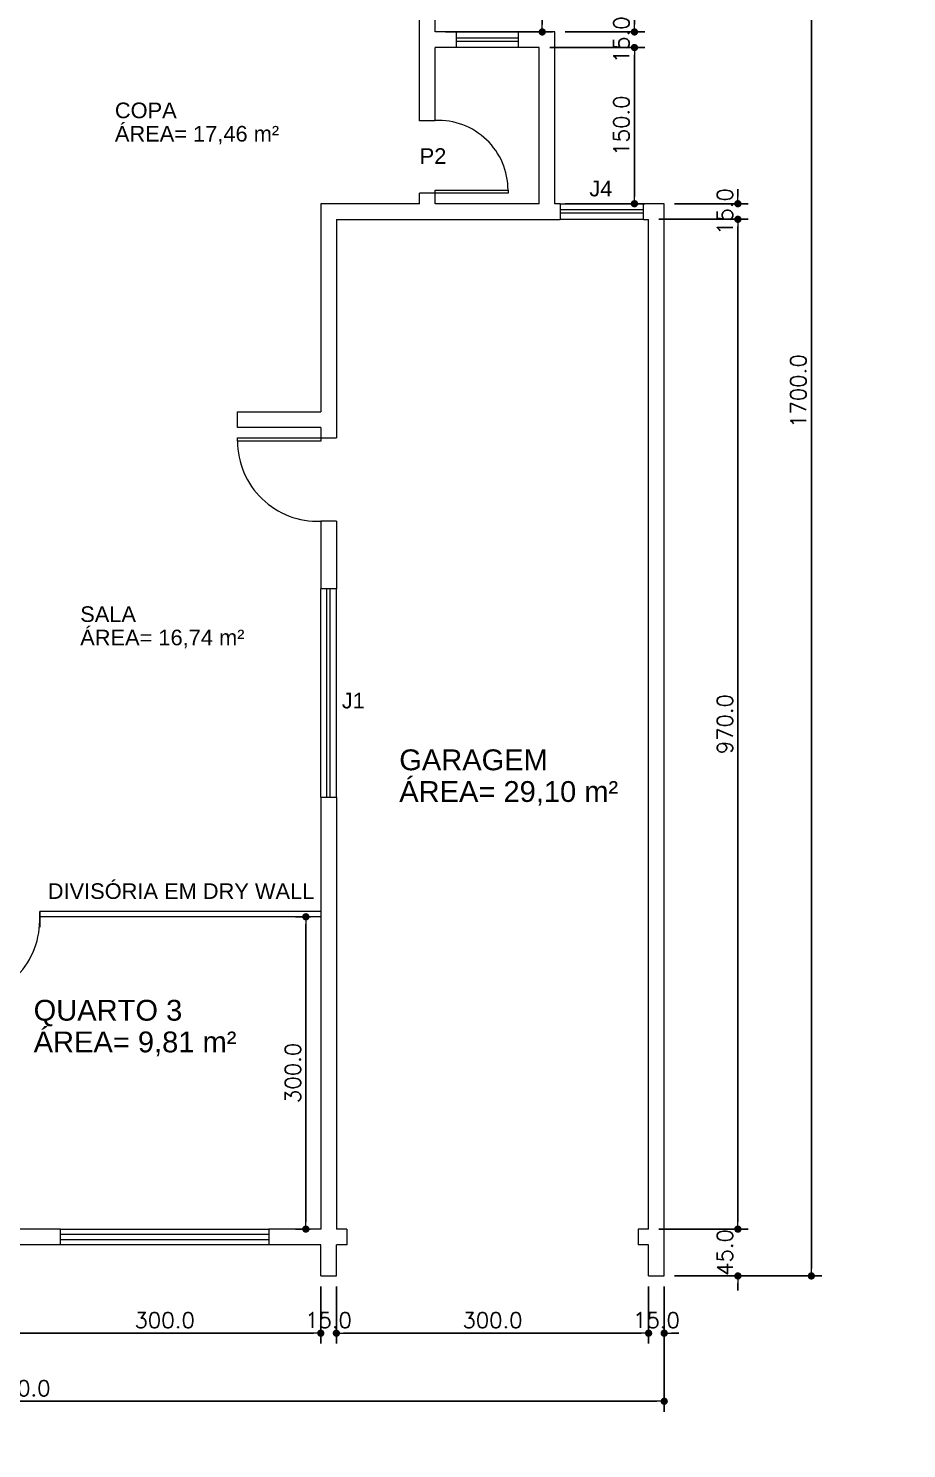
# Model space of a CAD drawing. Header units: millimetres. Extents: x 1206 to 2034, y 106 to 342.
# Drawn here: x 1792.91 to 1801.35, y 221.45 to 235.09 of the extents above; entities that cross this region are included whole.
import ezdxf

# ---------------------------------------------------------------- set-up
doc = ezdxf.new("R2010")
doc.units = ezdxf.units.MM
doc.header["$PDMODE"] = 34
doc.header["$PDSIZE"] = -5
doc.layers.get('0').update_dxf_attribs({"color": 1})
doc.layers.get('DEFPOINTS').update_dxf_attribs({"lineweight": 0})
for name, color, linetype, lineweight in [('AR-ALVENARIA', 7, 'Continuous', 9), ('AR-COTA', 1, 'Continuous', 5), ('AR-DIVISÓRIA', 7, 'Continuous', 5), ('AR-ESQUADRIA', 4, 'Continuous', 5), ('AR-PENA_010', 10, 'Continuous', 9), ('AR-TXT-AMBIENTE', 174, 'Continuous', 0), ('AR-TXT-ESPECIFICAÇÕES', 174, 'Continuous', 0), ('AR-TXT-ÁREA', 7, 'Continuous', 0)]:
    doc.layers.add(name, color=color, linetype=linetype, lineweight=lineweight)
doc.styles.add('100_COTAS', font='romans.shx', dxfattribs={"height": 0.15})
doc.styles.add('75_TXT 3', font='arial.ttf', dxfattribs={"height": 0.15})
doc.styles.add('ALLEX 1_25', font='arial.ttf', dxfattribs={"height": 0.05})
doc.dimstyles.new('COTA_100', dxfattribs={"dimtxt": 0.16, "dimasz": 0.07, "dimexe": 0.1, "dimexo": 0.1, "dimgap": 0.05, "dimtad": 1, "dimdec": 1, "dimlfac": 100, "dimzin": 0, "dimdsep": 46, "dimtxsty": '100_COTAS', "dimblk1": 'DOT', "dimblk2": 'DOT', "dimsah": 1, "dimcen": 0.09, "dimclrd": 256, "dimclre": 256, "dimclrt": 7, "dimaunit": 1, "dimadec": 0, "dimazin": 0, "dimtfac": 0.05, "dimtdec": 1, "dimtix": 1, "dimtofl": 0, "dimtmove": 2, "dimatfit": 3, "dimldrblk": 'DOT', "dimfxl": 1, "dimtvp": 0.75, "dimtolj": 1, "dimtzin": 0, "dimarcsym": 0})

# ---------------------------------------------------------------- blocks, each defined once
blk = doc.blocks.new('_DOT')
at = {"color": 0, "linetype": 'ByBlock'}
blk.add_line((-0.5, 0), (-1, 0), dxfattribs=at)
at = {"color": 0, "linetype": 'ByBlock', "const_width": 0.5}
blk.add_lwpolyline([(-0.25, 0, 1), (0.25, 0, 1)], format="xyb", close=True, dxfattribs=at)
blk = doc.blocks.new('*D94')
at = {"layer": 'AR-COTA', "lineweight": -2, "transparency": 16777216}
for p, q in [((1796.772, 239.961), (1797.95, 239.961)), ((1797.85, 239.891), (1797.85, 235.131)), ((1796.922, 235.061), (1797.95, 235.061))]:
    blk.add_line(p, q, dxfattribs=at)
at = {"layer": 'DEFPOINTS', "color": 0, "transparency": 16777216}
for p in [(1796.672, 239.961), (1796.822, 235.061), (1797.85, 235.061)]:
    blk.add_point(p, dxfattribs=at)
at = {"layer": 'AR-COTA', "lineweight": -2, "transparency": 16777216, "xscale": 0.07, "yscale": 0.07, "zscale": 0.07}
for p, rotation in [((1797.85, 239.961), 90), ((1797.85, 235.061), 270)]:
    blk.add_blockref('_DOT', p, dxfattribs=dict(at, rotation=rotation))
at = {"layer": 'AR-COTA', "color": 7, "transparency": 16777216, "insert": (1797.725, 237.511), "char_height": 0.15, "attachment_point": 5, "rotation": 90, "style": '100_COTAS'}
blk.add_mtext('\\A1;490.0', dxfattribs=at)
blk = doc.blocks.new('*D95')
at = {"layer": 'AR-COTA', "lineweight": -2, "transparency": 16777216}
for p, q in [((1798.736, 235.131), (1798.736, 235.201)), ((1798.072, 235.061), (1798.836, 235.061)), ((1797.922, 234.911), (1798.836, 234.911)), ((1798.736, 234.841), (1798.736, 234.771))]:
    blk.add_line(p, q, dxfattribs=at)
at = {"layer": 'DEFPOINTS', "color": 0, "transparency": 16777216}
for p in [(1797.972, 235.061), (1797.822, 234.911), (1798.736, 234.911)]:
    blk.add_point(p, dxfattribs=at)
at = {"layer": 'AR-COTA', "lineweight": -2, "transparency": 16777216, "xscale": 0.07, "yscale": 0.07, "zscale": 0.07}
for p, rotation in [((1798.736, 235.061), 270), ((1798.736, 234.911), 90)]:
    blk.add_blockref('_DOT', p, dxfattribs=dict(at, rotation=rotation))
at = {"layer": 'AR-COTA', "color": 7, "transparency": 16777216, "insert": (1798.611, 234.986), "char_height": 0.15, "attachment_point": 5, "rotation": 90, "style": '100_COTAS'}
blk.add_mtext('\\A1;15.0', dxfattribs=at)
blk = doc.blocks.new('*D96')
at = {"layer": 'AR-COTA', "lineweight": -2, "transparency": 16777216}
for p, q in [((1797.922, 234.911), (1798.836, 234.911)), ((1798.736, 234.841), (1798.736, 233.481)), ((1798.072, 233.411), (1798.836, 233.411))]:
    blk.add_line(p, q, dxfattribs=at)
at = {"layer": 'DEFPOINTS', "color": 0, "transparency": 16777216}
for p in [(1797.822, 234.911), (1797.972, 233.411), (1798.736, 233.411)]:
    blk.add_point(p, dxfattribs=at)
at = {"layer": 'AR-COTA', "lineweight": -2, "transparency": 16777216, "xscale": 0.07, "yscale": 0.07, "zscale": 0.07}
for p, rotation in [((1798.736, 234.911), 90), ((1798.736, 233.411), 270)]:
    blk.add_blockref('_DOT', p, dxfattribs=dict(at, rotation=rotation))
at = {"layer": 'AR-COTA', "color": 7, "transparency": 16777216, "insert": (1798.611, 234.161), "char_height": 0.15, "attachment_point": 5, "rotation": 90, "style": '100_COTAS'}
blk.add_mtext('\\A1;150.0', dxfattribs=at)
blk = doc.blocks.new('*D97')
at = {"layer": 'AR-COTA', "lineweight": -2, "transparency": 16777216}
for p, q in [((1799.73, 233.481), (1799.73, 233.551)), ((1799.122, 233.411), (1799.83, 233.411)), ((1798.972, 233.261), (1799.83, 233.261)), ((1799.73, 233.191), (1799.73, 233.121))]:
    blk.add_line(p, q, dxfattribs=at)
at = {"layer": 'DEFPOINTS', "color": 0, "transparency": 16777216}
for p in [(1799.022, 233.411), (1798.872, 233.261), (1799.73, 233.261)]:
    blk.add_point(p, dxfattribs=at)
at = {"layer": 'AR-COTA', "lineweight": -2, "transparency": 16777216, "xscale": 0.07, "yscale": 0.07, "zscale": 0.07}
for p, rotation in [((1799.73, 233.411), 270), ((1799.73, 233.261), 90)]:
    blk.add_blockref('_DOT', p, dxfattribs=dict(at, rotation=rotation))
at = {"layer": 'AR-COTA', "color": 7, "transparency": 16777216, "insert": (1799.605, 233.336), "char_height": 0.15, "attachment_point": 5, "rotation": 90, "style": '100_COTAS'}
blk.add_mtext('\\A1;15.0', dxfattribs=at)
blk = doc.blocks.new('*D98')
at = {"layer": 'AR-COTA', "lineweight": -2, "transparency": 16777216}
for p, q in [((1798.972, 233.261), (1799.83, 233.261)), ((1799.73, 233.191), (1799.73, 223.631)), ((1798.972, 223.561), (1799.83, 223.561))]:
    blk.add_line(p, q, dxfattribs=at)
at = {"layer": 'DEFPOINTS', "color": 0, "transparency": 16777216}
for p in [(1798.872, 233.261), (1798.872, 223.561), (1799.73, 223.561)]:
    blk.add_point(p, dxfattribs=at)
at = {"layer": 'AR-COTA', "lineweight": -2, "transparency": 16777216, "xscale": 0.07, "yscale": 0.07, "zscale": 0.07}
for p, rotation in [((1799.73, 233.261), 90), ((1799.73, 223.561), 270)]:
    blk.add_blockref('_DOT', p, dxfattribs=dict(at, rotation=rotation))
at = {"layer": 'AR-COTA', "color": 7, "transparency": 16777216, "insert": (1799.605, 228.411), "char_height": 0.15, "attachment_point": 5, "rotation": 90, "style": '100_COTAS'}
blk.add_mtext('\\A1;970.0', dxfattribs=at)
blk = doc.blocks.new('*D99')
at = {"layer": 'AR-COTA', "lineweight": -2, "transparency": 16777216}
for p, q in [((1799.73, 223.631), (1799.73, 223.701)), ((1798.972, 223.561), (1799.83, 223.561)), ((1799.122, 223.111), (1799.83, 223.111)), ((1799.73, 223.041), (1799.73, 222.971))]:
    blk.add_line(p, q, dxfattribs=at)
at = {"layer": 'DEFPOINTS', "color": 0, "transparency": 16777216}
for p in [(1798.872, 223.561), (1799.022, 223.111), (1799.73, 223.111)]:
    blk.add_point(p, dxfattribs=at)
at = {"layer": 'AR-COTA', "lineweight": -2, "transparency": 16777216, "xscale": 0.07, "yscale": 0.07, "zscale": 0.07}
for p, rotation in [((1799.73, 223.561), 270), ((1799.73, 223.111), 90)]:
    blk.add_blockref('_DOT', p, dxfattribs=dict(at, rotation=rotation))
at = {"layer": 'AR-COTA', "color": 7, "transparency": 16777216, "insert": (1799.605, 223.336), "char_height": 0.15, "attachment_point": 5, "rotation": 90, "style": '100_COTAS'}
blk.add_mtext('\\A1;45.0', dxfattribs=at)
blk = doc.blocks.new('*D100')
at = {"layer": 'AR-COTA', "lineweight": -2, "transparency": 16777216}
for p, q in [((1796.922, 240.111), (1800.536, 240.111)), ((1800.436, 223.181), (1800.436, 240.041)), ((1799.122, 223.111), (1800.536, 223.111))]:
    blk.add_line(p, q, dxfattribs=at)
at = {"layer": 'DEFPOINTS', "color": 0, "transparency": 16777216}
for p in [(1796.822, 240.111), (1800.436, 240.111), (1799.022, 223.111)]:
    blk.add_point(p, dxfattribs=at)
at = {"layer": 'AR-COTA', "lineweight": -2, "transparency": 16777216, "xscale": 0.07, "yscale": 0.07, "zscale": 0.07}
for p, rotation in [((1800.436, 240.111), 90), ((1800.436, 223.111), 270)]:
    blk.add_blockref('_DOT', p, dxfattribs=dict(at, rotation=rotation))
at = {"layer": 'AR-COTA', "color": 7, "transparency": 16777216, "insert": (1800.311, 231.611), "char_height": 0.15, "attachment_point": 5, "rotation": 90, "style": '100_COTAS'}
blk.add_mtext('\\A1;1700.0', dxfattribs=at)
blk = doc.blocks.new('*D107')
at = {"layer": 'AR-COTA', "lineweight": -2, "transparency": 16777216}
for p, q in [((1792.722, 223.011), (1792.722, 222.461)), ((1795.722, 223.011), (1795.722, 222.461)), ((1792.792, 222.561), (1795.652, 222.561))]:
    blk.add_line(p, q, dxfattribs=at)
at = {"layer": 'DEFPOINTS', "color": 0, "transparency": 16777216}
for p in [(1792.722, 223.111), (1795.722, 223.111), (1795.722, 222.561)]:
    blk.add_point(p, dxfattribs=at)
at = {"layer": 'AR-COTA', "lineweight": -2, "transparency": 16777216, "xscale": 0.07, "yscale": 0.07, "zscale": 0.07, "rotation": 180}
blk.add_blockref('_DOT', (1792.722, 222.561), dxfattribs=at)
at = {"layer": 'AR-COTA', "lineweight": -2, "transparency": 16777216, "xscale": 0.07, "yscale": 0.07, "zscale": 0.07}
blk.add_blockref('_DOT', (1795.722, 222.561), dxfattribs=at)
at = {"layer": 'AR-COTA', "color": 7, "transparency": 16777216, "insert": (1794.222, 222.686), "char_height": 0.15, "attachment_point": 5, "style": '100_COTAS'}
blk.add_mtext('\\A1;300.0', dxfattribs=at)
blk = doc.blocks.new('*D108')
at = {"layer": 'AR-COTA', "lineweight": -2, "transparency": 16777216}
for p, q in [((1795.722, 223.011), (1795.722, 222.461)), ((1795.872, 223.011), (1795.872, 222.461)), ((1795.652, 222.561), (1795.582, 222.561)), ((1795.942, 222.561), (1796.012, 222.561))]:
    blk.add_line(p, q, dxfattribs=at)
at = {"layer": 'DEFPOINTS', "color": 0, "transparency": 16777216}
for p in [(1795.722, 223.111), (1795.872, 223.111), (1795.872, 222.561)]:
    blk.add_point(p, dxfattribs=at)
at = {"layer": 'AR-COTA', "lineweight": -2, "transparency": 16777216, "xscale": 0.07, "yscale": 0.07, "zscale": 0.07}
blk.add_blockref('_DOT', (1795.722, 222.561), dxfattribs=at)
at = {"layer": 'AR-COTA', "lineweight": -2, "transparency": 16777216, "xscale": 0.07, "yscale": 0.07, "zscale": 0.07, "rotation": 180}
blk.add_blockref('_DOT', (1795.872, 222.561), dxfattribs=at)
at = {"layer": 'AR-COTA', "color": 7, "transparency": 16777216, "insert": (1795.797, 222.686), "char_height": 0.15, "attachment_point": 5, "style": '100_COTAS'}
blk.add_mtext('\\A1;15.0', dxfattribs=at)
blk = doc.blocks.new('*D109')
at = {"layer": 'AR-COTA', "lineweight": -2, "transparency": 16777216}
for p, q in [((1795.872, 223.011), (1795.872, 222.461)), ((1798.872, 223.011), (1798.872, 222.461)), ((1795.942, 222.561), (1798.802, 222.561))]:
    blk.add_line(p, q, dxfattribs=at)
at = {"layer": 'DEFPOINTS', "color": 0, "transparency": 16777216}
for p in [(1795.872, 223.111), (1798.872, 223.111), (1798.872, 222.561)]:
    blk.add_point(p, dxfattribs=at)
at = {"layer": 'AR-COTA', "lineweight": -2, "transparency": 16777216, "xscale": 0.07, "yscale": 0.07, "zscale": 0.07, "rotation": 180}
blk.add_blockref('_DOT', (1795.872, 222.561), dxfattribs=at)
at = {"layer": 'AR-COTA', "lineweight": -2, "transparency": 16777216, "xscale": 0.07, "yscale": 0.07, "zscale": 0.07}
blk.add_blockref('_DOT', (1798.872, 222.561), dxfattribs=at)
at = {"layer": 'AR-COTA', "color": 7, "transparency": 16777216, "insert": (1797.372, 222.686), "char_height": 0.15, "attachment_point": 5, "style": '100_COTAS'}
blk.add_mtext('\\A1;300.0', dxfattribs=at)
blk = doc.blocks.new('*D110')
at = {"layer": 'AR-COTA', "lineweight": -2, "transparency": 16777216}
for p, q in [((1798.872, 223.011), (1798.872, 222.461)), ((1799.022, 223.011), (1799.022, 222.461)), ((1798.802, 222.561), (1798.732, 222.561)), ((1799.092, 222.561), (1799.162, 222.561))]:
    blk.add_line(p, q, dxfattribs=at)
at = {"layer": 'DEFPOINTS', "color": 0, "transparency": 16777216}
for p in [(1798.872, 223.111), (1799.022, 223.111), (1799.022, 222.561)]:
    blk.add_point(p, dxfattribs=at)
at = {"layer": 'AR-COTA', "lineweight": -2, "transparency": 16777216, "xscale": 0.07, "yscale": 0.07, "zscale": 0.07}
blk.add_blockref('_DOT', (1798.872, 222.561), dxfattribs=at)
at = {"layer": 'AR-COTA', "lineweight": -2, "transparency": 16777216, "xscale": 0.07, "yscale": 0.07, "zscale": 0.07, "rotation": 180}
blk.add_blockref('_DOT', (1799.022, 222.561), dxfattribs=at)
at = {"layer": 'AR-COTA', "color": 7, "transparency": 16777216, "insert": (1798.947, 222.686), "char_height": 0.15, "attachment_point": 5, "style": '100_COTAS'}
blk.add_mtext('\\A1;15.0', dxfattribs=at)
blk = doc.blocks.new('*D112')
at = {"layer": 'AR-COTA', "lineweight": -2, "transparency": 16777216}
for p, q in [((1786.522, 223.011), (1786.522, 221.807)), ((1799.022, 223.011), (1799.022, 221.807)), ((1786.592, 221.907), (1798.952, 221.907))]:
    blk.add_line(p, q, dxfattribs=at)
at = {"layer": 'DEFPOINTS', "color": 0, "transparency": 16777216}
for p in [(1786.522, 223.111), (1799.022, 223.111), (1799.022, 221.907)]:
    blk.add_point(p, dxfattribs=at)
at = {"layer": 'AR-COTA', "lineweight": -2, "transparency": 16777216, "xscale": 0.07, "yscale": 0.07, "zscale": 0.07, "rotation": 180}
blk.add_blockref('_DOT', (1786.522, 221.907), dxfattribs=at)
at = {"layer": 'AR-COTA', "lineweight": -2, "transparency": 16777216, "xscale": 0.07, "yscale": 0.07, "zscale": 0.07}
blk.add_blockref('_DOT', (1799.022, 221.907), dxfattribs=at)
at = {"layer": 'AR-COTA', "color": 7, "transparency": 16777216, "insert": (1792.772, 222.032), "char_height": 0.15, "attachment_point": 5, "style": '100_COTAS'}
blk.add_mtext('\\A1;1250.0', dxfattribs=at)
blk = doc.blocks.new('*D117')
at = {"layer": 'AR-COTA', "lineweight": -2, "transparency": 16777216}
for p, q in [((1795.622, 226.561), (1795.479, 226.561)), ((1795.579, 226.491), (1795.579, 223.631)), ((1795.622, 223.561), (1795.479, 223.561))]:
    blk.add_line(p, q, dxfattribs=at)
at = {"layer": 'DEFPOINTS', "color": 0, "transparency": 16777216}
for p in [(1795.722, 226.561), (1795.579, 223.561), (1795.722, 223.561)]:
    blk.add_point(p, dxfattribs=at)
at = {"layer": 'AR-COTA', "lineweight": -2, "transparency": 16777216, "xscale": 0.07, "yscale": 0.07, "zscale": 0.07}
for p, rotation in [((1795.579, 226.561), 90), ((1795.579, 223.561), 270)]:
    blk.add_blockref('_DOT', p, dxfattribs=dict(at, rotation=rotation))
at = {"layer": 'AR-COTA', "color": 7, "transparency": 16777216, "insert": (1795.454, 225.061), "char_height": 0.15, "attachment_point": 5, "rotation": 90, "style": '100_COTAS'}
blk.add_mtext('\\A1;300.0', dxfattribs=at)

msp = doc.modelspace()

# ---------------------------------------------------------------- linework, layer by layer
at = {"layer": 'AR-ALVENARIA'}
for p, q in [((1796.8219, 235.0607), (1796.8219, 237.2107)), ((1796.6719, 234.2081), (1796.6719, 236.4607)), ((1797.0219, 235.0607), (1796.8219, 235.0607)), ((1797.0219, 235.0607), (1797.0219, 234.9107)), ((1797.9719, 235.0607), (1797.6219, 235.0607)), ((1797.6219, 234.9107), (1797.6219, 235.0607)), ((1797.9719, 233.4107), (1797.9719, 235.0607)), ((1796.8219, 234.2081), (1796.8219, 234.9107)), ((1797.0219, 234.9107), (1796.8219, 234.9107)), ((1797.8219, 234.9107), (1797.6219, 234.9107)), ((1797.8219, 233.4107), (1797.8219, 234.9107)), ((1796.6719, 234.2081), (1796.6719, 234.2107)), ((1796.6719, 234.2107), (1796.8219, 234.2107)), ((1796.6719, 233.4107), (1796.6719, 233.5107)), ((1796.8219, 233.5107), (1796.6719, 233.5107)), ((1796.8219, 233.4107), (1796.8219, 233.5107)), ((1796.8219, 233.4107), (1796.8219, 233.5107)), ((1795.7219, 233.4107), (1795.7219, 231.4107)), ((1796.6719, 233.4107), (1795.7219, 233.4107)), ((1797.8219, 233.4107), (1796.8219, 233.4107)), ((1798.0219, 233.4107), (1797.9719, 233.4107)), ((1798.0219, 233.4107), (1798.0219, 233.2607)), ((1799.0219, 233.4107), (1798.8219, 233.4107)), ((1798.8219, 233.2607), (1798.8219, 233.4107)), ((1799.0219, 223.1107), (1799.0219, 233.4107)), ((1795.8719, 233.2607), (1795.8719, 231.1607)), ((1795.8719, 233.2607), (1798.0219, 233.2607)), ((1798.8219, 233.2607), (1798.8719, 233.2607)), ((1798.8719, 223.5607), (1798.8719, 233.2607)), ((1794.9219, 231.2607), (1794.9219, 231.4107)), ((1794.9219, 231.4107), (1795.7219, 231.4107)), ((1795.7219, 231.2607), (1794.9219, 231.2607)), ((1795.7219, 231.2607), (1795.7219, 231.1607)), ((1795.7219, 231.2607), (1795.7219, 231.1607)), ((1795.7219, 231.1607), (1795.8719, 231.1607)), ((1795.7219, 230.3607), (1795.7219, 229.7107)), ((1795.8719, 230.3607), (1795.7219, 230.3607)), ((1795.8719, 230.3607), (1795.8719, 229.7107)), ((1795.8719, 229.7107), (1795.7219, 229.7107)), ((1795.7219, 227.7107), (1795.8719, 227.7107)), ((1795.7219, 227.7107), (1795.7219, 223.5607)), ((1795.8719, 227.7107), (1795.8719, 223.5607)), ((1795.7219, 226.6107), (1793.0219, 226.6107)), ((1793.0219, 226.6107), (1793.0219, 226.4607)), ((1793.2219, 223.5607), (1792.7219, 223.5607)), ((1793.2219, 223.4107), (1793.2219, 223.5607)), ((1795.7219, 223.5607), (1795.2219, 223.5607)), ((1795.2219, 223.5607), (1795.2219, 223.4107)), ((1795.9719, 223.5607), (1795.8719, 223.5607)), ((1795.9719, 223.5607), (1795.9719, 223.4107)), ((1798.8719, 223.5607), (1798.7719, 223.5607)), ((1798.7719, 223.5607), (1798.7719, 223.4107)), ((1793.2219, 223.4107), (1792.7219, 223.4107)), ((1795.7219, 223.4107), (1795.2219, 223.4107)), ((1795.7219, 223.1107), (1795.7219, 223.4107)), ((1795.9719, 223.4107), (1795.8719, 223.4107)), ((1795.8719, 223.1107), (1795.8719, 223.4107)), ((1798.8719, 223.4107), (1798.7719, 223.4107)), ((1798.8719, 223.1107), (1798.8719, 223.4107)), ((1795.7219, 223.1107), (1795.8719, 223.1107)), ((1798.8719, 223.1107), (1799.0219, 223.1107))]:
    msp.add_line(p, q, dxfattribs=at)
at = {"layer": 'AR-DIVISÓRIA'}
for p, q in [((1795.7219, 226.6107), (1793.0219, 226.6107)), ((1793.0219, 226.5607), (1793.0219, 226.6107)), ((1795.7219, 226.5607), (1793.0219, 226.5607))]:
    msp.add_line(p, q, dxfattribs=at)
at = {"layer": 'AR-ESQUADRIA'}
for p, q in [((1797.0219, 235.0607), (1797.6219, 235.0607)), ((1797.6219, 235.0007), (1797.0219, 235.0007)), ((1797.6219, 234.9707), (1797.0219, 234.9707)), ((1797.6219, 234.9107), (1797.0219, 234.9107)), ((1798.0219, 233.4107), (1798.8219, 233.4107)), ((1798.8219, 233.3507), (1798.0219, 233.3507)), ((1798.8219, 233.3207), (1798.0219, 233.3207)), ((1798.8219, 233.2607), (1798.0219, 233.2607)), ((1795.7219, 227.7107), (1795.7219, 229.7107)), ((1795.7819, 227.7107), (1795.7819, 229.7107)), ((1795.8119, 227.7107), (1795.8119, 229.7107)), ((1795.8719, 227.7107), (1795.8719, 229.7107)), ((1793.2219, 223.5607), (1795.2219, 223.5607)), ((1793.2219, 223.5107), (1795.2219, 223.5107)), ((1793.2219, 223.4607), (1795.2219, 223.4607)), ((1795.2219, 223.4107), (1793.2219, 223.4107))]:
    msp.add_line(p, q, dxfattribs=at)
for points in [[(1796.8219, 233.5407), (1797.5219, 233.5407), (1797.5219, 233.5107), (1796.8219, 233.5107)], [(1794.9219, 231.1307), (1794.9219, 231.1607), (1795.7219, 231.1607), (1795.7219, 231.1307)]]:
    msp.add_lwpolyline(points, close=True, dxfattribs=at)
for centre, radius, start, end in [((1796.8512, 233.5407), 0.6706, 360, 92.5089), ((1795.6924, 231.1307), 0.7706, 180, 272.18938), ((1792.2519, 226.5312), 0.7706, 270, 2.18938)]:
    msp.add_arc(centre, radius, start, end, dxfattribs=at)
at = {"layer": 'AR-PENA_010'}
msp.add_circle((1802.5104, 228.9208), 27.7888, dxfattribs=at)

# ---------------------------------------------------------------- texts
at = {"layer": 'AR-TXT-AMBIENTE', "attachment_point": 1, "style": '75_TXT 3'}
for s, insert, char_height in [('\\pxt7;COPA', (1793.7439, 234.3825), 0.15), ('\\pxt7;SALA', (1793.4108, 229.5433), 0.15), ('GARAGEM', (1796.4761, 228.1687), 0.2), ('\\pxt7;QUARTO 3', (1792.9632, 225.7632), 0.2)]:
    msp.add_mtext_dynamic_manual_height_columns(s, width=14.364558, gutter_width=10, heights=[0], dxfattribs=dict(at, insert=insert, char_height=char_height))
at = {"layer": 'AR-TXT-ESPECIFICAÇÕES', "color": 7, "style": 'ALLEX 1_25'}
for s, p in [('P2', (1796.6724, 233.7938)), ('J4', (1798.3028, 233.4814)), ('J1', (1795.9244, 228.5627))]:
    msp.add_text(s, height=0.15, dxfattribs=at).set_placement(p)
at = {"layer": 'AR-TXT-ÁREA', "attachment_point": 1, "style": '75_TXT 3'}
for s, insert, char_height in [('ÁREA= 17,46 m²', (1793.7439, 234.1581), 0.15), ('ÁREA= 16,74 m²', (1793.4108, 229.319), 0.15), ('ÁREA= 29,10 m²', (1796.4761, 227.8644), 0.2), ('DIVISÓRIA EM DRY WALL', (1793.0988, 226.8826), 0.15), ('ÁREA= 9,81 m²', (1792.9632, 225.4589), 0.2)]:
    msp.add_mtext_dynamic_manual_height_columns(s, width=14.364558, gutter_width=10, heights=[0], dxfattribs=dict(at, insert=insert, char_height=char_height))

# ---------------------------------------------------------------- dimensions: what is measured, and where the dimension line sits
at = {"layer": 'AR-COTA'}
for base, p1, p2, picture, middle in [((1800.436, 240.1107), (1799.0219, 223.1107), (1796.8219, 240.1107), '*D100', (1800.311, 231.6107)), ((1797.8497, 235.0607), (1796.6719, 239.9607), (1796.8219, 235.0607), '*D94', (1797.7247, 237.5107)), ((1798.7359, 234.9107), (1797.9719, 235.0607), (1797.8219, 234.9107), '*D95', (1798.6109, 234.9857)), ((1798.7359, 233.4107), (1797.8219, 234.9107), (1797.9719, 233.4107), '*D96', (1798.6109, 234.1607)), ((1799.73, 233.2607), (1799.0219, 233.4107), (1798.8719, 233.2607), '*D97', (1799.605, 233.3357)), ((1799.73, 223.5607), (1798.8719, 233.2607), (1798.8719, 223.5607), '*D98', (1799.605, 228.4107)), ((1795.579, 223.5607), (1795.7219, 226.5607), (1795.7219, 223.5607), '*D117', (1795.454, 225.0607)), ((1799.73, 223.1107), (1798.8719, 223.5607), (1799.0219, 223.1107), '*D99', (1799.605, 223.3357))]:
    dim = msp.add_linear_dim(base=base, p1=p1, p2=p2, angle=90, dimstyle='COTA_100', dxfattribs=at)
    dim.commit()
    dim.dimension.update_dxf_attribs({"geometry": picture, "text_midpoint": middle})
for base, p1, p2, picture, middle in [((1799.0219, 221.9074), (1786.5219, 223.1107), (1799.0219, 223.1107), '*D112', (1792.7719, 222.0324)), ((1795.7219, 222.5615), (1792.7219, 223.1107), (1795.7219, 223.1107), '*D107', (1794.2219, 222.6865)), ((1795.8719, 222.5615), (1795.7219, 223.1107), (1795.8719, 223.1107), '*D108', (1795.7969, 222.6865)), ((1798.8719, 222.5615), (1795.8719, 223.1107), (1798.8719, 223.1107), '*D109', (1797.3719, 222.6865)), ((1799.0219, 222.5615), (1798.8719, 223.1107), (1799.0219, 223.1107), '*D110', (1798.9469, 222.6865))]:
    dim = msp.add_linear_dim(base=base, p1=p1, p2=p2, dimstyle='COTA_100', dxfattribs=at)
    dim.commit()
    dim.dimension.update_dxf_attribs({"geometry": picture, "text_midpoint": middle})

doc.saveas('drawing.dxf')
